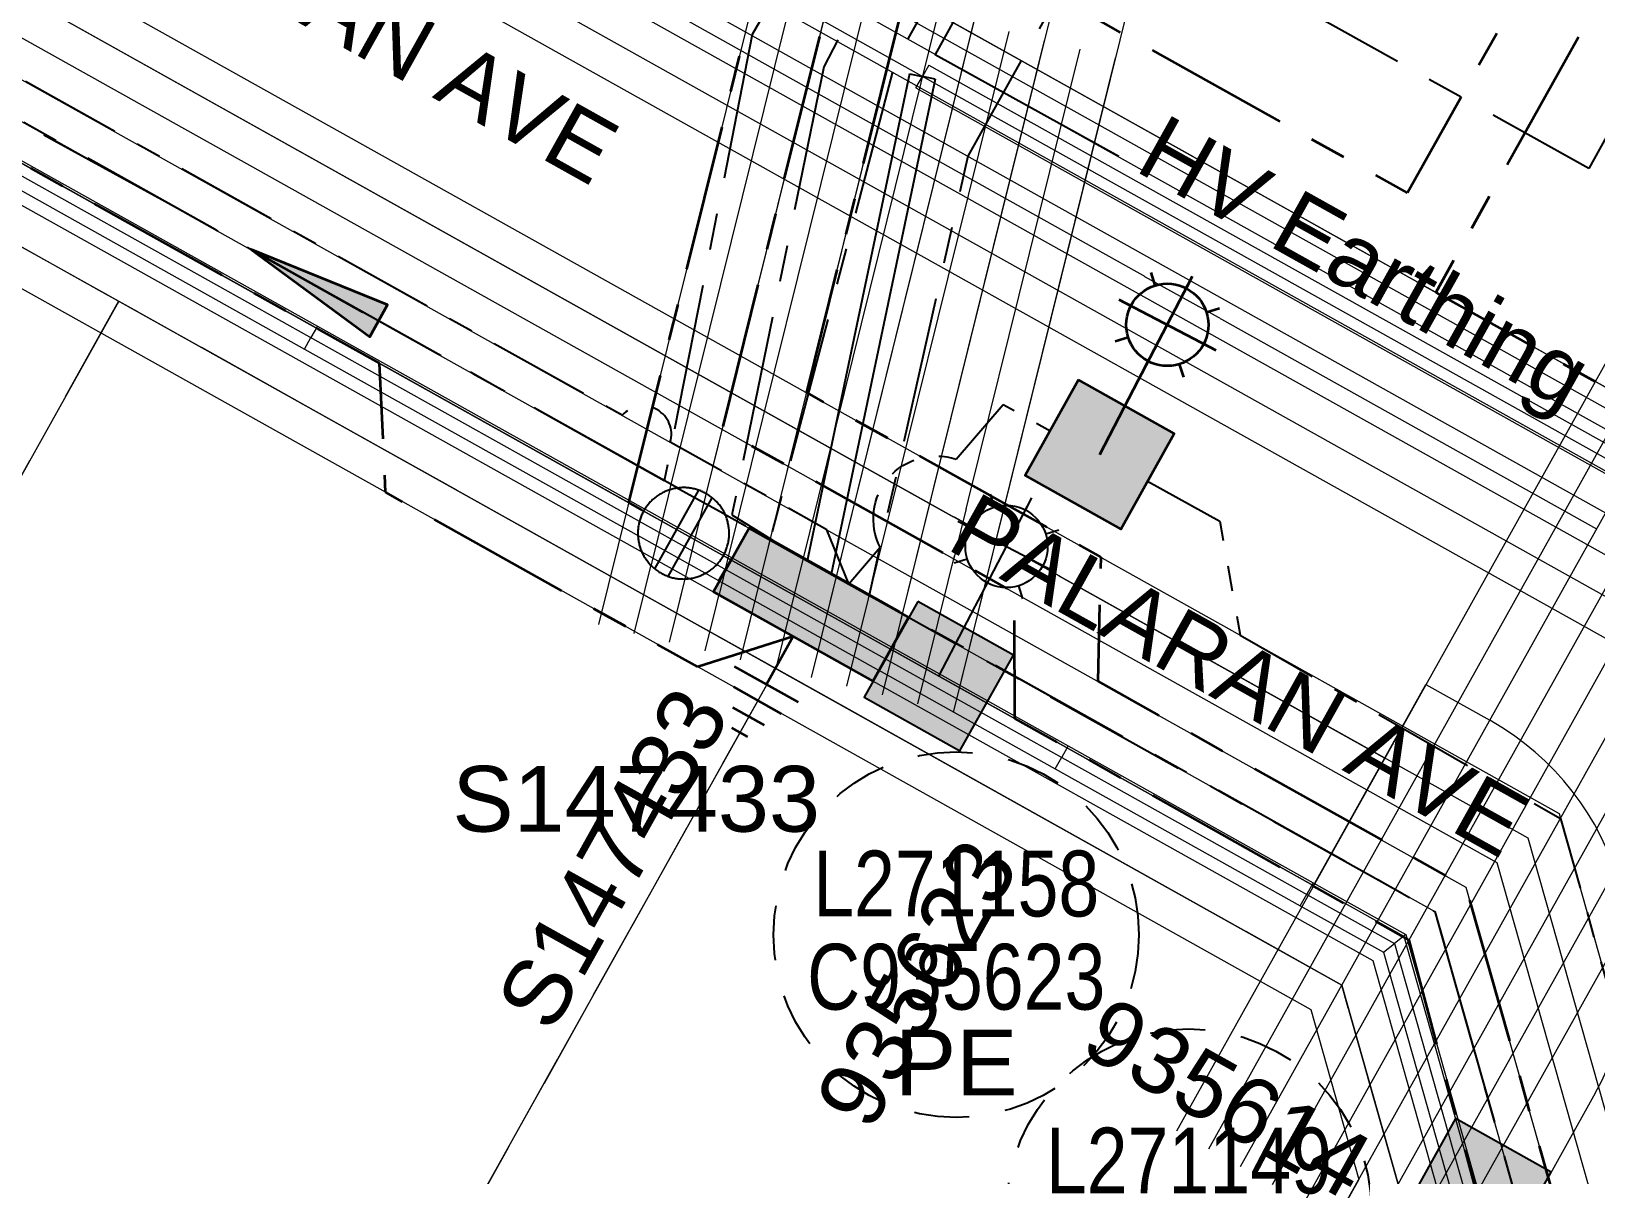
# Model space of a CAD drawing. Header units: metres. Extents: x 0 to 311631, y 0 to 6270612.
# Drawn here: x 311220.81 to 311263.64, y 6270212.5 to 6270243.78 of the extents above; entities that cross this region are included whole.
import ezdxf
from ezdxf.enums import TextEntityAlignment as Align

# ---------------------------------------------------------------- set-up
doc = ezdxf.new("R2010")
doc.units = ezdxf.units.M
doc.linetypes.add('Cable Exist UG', pattern=[7, 4, -1, 1, -1])
doc.linetypes.add('Dash', pattern=[5, 3, -2])
doc.layers.get('0').update_dxf_attribs({"color": 6})
for name, color, linetype, lineweight in [('_User Miscellaneous1', 30, 'Continuous', 13), ('_User_HV_Exist', 1, 'Continuous', 35), ('_User_LV_Exist', 5, 'Continuous', 35), ('_User_SL_Exist', 4, 'Continuous', 35), ('Cadastre Developer_SP_EXT', 98, 'Continuous', 15), ('Cadastre Developer_SP_NEW', 92, 'Continuous', 15), ('Mains_HV_EXT', 13, 'Continuous', 25)]:
    doc.layers.add(name, color=color, linetype=linetype, lineweight=lineweight)
doc.layers.add('_User Miscellaneous10', color=252, linetype='Continuous', lineweight=13, plot=False, transparency=0.75)
doc.layers.add('Cadastre Roads_SP_NEW', color=214, linetype='Continuous', lineweight=15, transparency=0.65)
for name, color, linetype in [('Equip_LV_NEW', 2, 'Continuous'), ('Equip_SP_SL_EXT', 7, 'Continuous'), ('Equip_SP_SL_NEW', 2, 'Continuous'), ('Mains_HV_New_V17', 2, 'Cable x'), ('Notes_SL_MISC', 4, 'Continuous'), ('SupportsUG_SP_LV_EXT', 7, 'Continuous'), ('SupportsUG_SP_LV_NEW', 2, 'Continuous'), ('SupportsUG_SP_LV_SL_NEW', 2, 'Continuous')]:
    doc.layers.add(name, color=color, linetype=linetype)
doc.styles.add('ARIAL', font='arial.ttf', dxfattribs={"height": 2})
doc.styles.add('SL_LABEL', font='arial.ttf', dxfattribs={"height": 2})
doc.styles.get("Standard").update_dxf_attribs({"font": 'arial.ttf'})
doc.linetypes.add('Cable E UG', pattern='A,5,-0.1,["E",Standard,S=1.5,R=0,X=0,Y=-0.75],-1.45', length=6.55)
doc.linetypes.add('Cable x', pattern='A,4.5,-0.01,["X",Standard,S=1.25,R=0,X=0,Y=-0.65],-1.2', length=5.71)

# ---------------------------------------------------------------- blocks, each defined once
blk = doc.blocks.new('*U376')
at = {"style": 'SL_LABEL'}
for tag, height, rotation, flags, p in [('ASSET_NUM', 1, 62.4617, 8, (3.909, 14.802)), ('STREET_CODE', 0.001, 270, 9, (0.001, 0))]:
    blk.add_attdef(tag, text='', height=height, rotation=rotation, dxfattribs=dict(at, flags=flags)).set_placement(p, align=Align.MIDDLE_LEFT)
for tag, height, rotation, flags, p in [('LNUMBER', 1, 62.4617, 8, (5.683, 13.877)), ('LANTNUMBER', 0.2, 270, 9, (-1.4, 2.6)), ('LOUTREACH', 0.2, 270, 9, (-1.4, 2.2)), ('LOUTREACHVOCAB', 0.2, 270, 9, (-1.4, 2)), ('LRATECODE', 0.2, 270, 9, (-1.4, 1.8)), ('LREMOVE', 0.2, 270, 9, (-1.4, 1.6)), ('LREPLACE', 0.2, 270, 9, (-1.4, 1.4)), ('LTYPEVOCAB', 0.2, 270, 9, (-1.4, 1)), ('LTYPE', 0.2, 270, 9, (-1.4, 1.2)), ('LEGEND', 0.2, 270, 9, (-1.4, 0.8)), ('SUBURB', 0.2, 270, 9, (-1.4, 0.6)), ('STREETNAME', 0.2, 270, 9, (-1.4, 0.4)), ('LOCATION', 0.2, 270, 9, (-1.4, 0.2)), ('LNEW', 0.2, 270, 9, (-6.4, 0)), ('LMASTVOCAB', 0.2, 270, 9, (-6.2, 0)), ('LMAST', 0.2, 270, 9, (-6, 0)), ('LLAMPVOCAB', 0.2, 270, 9, (-5.8, 0)), ('LLAMP', 0.2, 270, 9, (-5.6, 0)), ('LEXIST', 0.2, 270, 9, (-5.4, 0)), ('LCHARGE3PERCENT', 0.2, 270, 9, (-5.2, 0)), ('LCHARGE3', 0.2, 270, 9, (-5, 0)), ('LCHARGE2PERCENT', 0.2, 270, 9, (-4.8, 0)), ('LCHARGE2', 0.2, 270, 9, (-4.6, 0)), ('LCHARGE1PERCENT', 0.2, 270, 9, (-4.4, 0)), ('LCHARGE1', 0.2, 270, 9, (-4.2, 0)), ('LCATEGORY', 0.2, 270, 9, (-4, 0)), ('LBRACKETVOCAB', 0.2, 270, 9, (-3.8, 0)), ('LBRACKET', 0.2, 270, 9, (-3.6, 0)), ('LKINGHEIGHT', 0.2, 270, 9, (-3.4, 0)), ('CREPLACE', 0.2, 270, 9, (-3.2, 0)), ('CREMOVE', 0.2, 270, 9, (-3, 0)), ('CNUMBER', 0.2, 270, 9, (-2.8, 0)), ('CNEW', 0.2, 270, 9, (-2.6, 0)), ('CEXIST', 0.2, 270, 9, (-2.4, 0)), ('USAGE', 0.2, 270, 9, (-2.2, 0)), ('STATE', 0.2, 270, 9, (-2, 0)), ('OWNED_BY', 0.2, 270, 9, (-1.8, 0)), ('ORIENTATION', 0.2, 270, 9, (-1.6, 0)), ('OPERATING_VOLTAGE', 0.2, 270, 9, (-1.4, 0)), ('NOTES', 0.2, 270, 9, (-1.4, 0)), ('NO_PHASES', 0.2, 270, 9, (-1.2, 0)), ('LANTERN_TYPE', 0.2, 270, 9, (-1, 0)), ('LANTERN_PURPOSE', 0.2, 270, 9, (-0.8, 0)), ('CONTROL_TYPE', 0.2, 270, 9, (-0.6, 0)), ('CONSTRUCTED_VOLTAGE', 0.2, 270, 9, (-0.4, 0)), ('MAINTAINED_BY', 0.2, 270, 9, (-1.4, -0.663))]:
    blk.add_attdef(tag, text='', height=height, rotation=rotation, dxfattribs=dict(flags=flags)).set_placement(p, align=Align.MIDDLE_LEFT)
for tag, p, height, flags in [('OPERATED_BY', (-1.4, -0.407), 0.2, 9), ('Z', (0, 0), 0.001, 1)]:
    blk.add_attdef(tag, p, '', height=height, rotation=270, dxfattribs=dict(flags=flags))
blk.add_wipeout([(4.189, 13.176), (4.84, 12.13), (4.905, 10.9), (3.859, 10.249), (2.629, 10.183), (1.978, 11.23), (1.913, 12.46), (2.959, 13.111)])
for p, q in [((2.715, 10.35), (4.102, 13.01)), ((2.959, 13.111), (3.071, 12.753)), ((3.929, 12.677), (4.102, 13.01)), ((2.079, 12.373), (2.411, 12.2)), ((2.079, 12.373), (4.739, 10.986)), ((4.84, 12.13), (4.482, 12.017)), ((1.978, 11.23), (2.336, 11.342)), ((4.407, 11.16), (4.739, 10.986)), ((1.56, 8.133), (2.889, 10.682)), ((3.859, 10.249), (3.747, 10.607))]:
    blk.add_line(p, q)
blk.add_circle((3.409, 11.68), 1.125)
blk = doc.blocks.new('*U394')
at = {"layer": 'Equip_SP_SL_EXT'}
h = blk.add_hatch(color=256, dxfattribs=at)
h.dxf.hatch_style = 1
h.paths.add_polyline_path([(0.199, 2.112), (-2.112, 0.199), (-0.199, -2.112), (2.112, -0.199)])
blk.add_lwpolyline([(0.199, 2.112), (-2.112, 0.199), (-0.199, -2.112), (2.112, -0.199)], close=True)
at = {"width": 0.9, "flags": 8}
blk.add_attdef('ASSET_NUM', text='', height=2, dxfattribs=at).set_placement((4, 2), align=Align.MIDDLE_LEFT)
at = {"flags": 1}
blk.add_attdef('Z', (-2.351, -1.813), '', height=0.2, rotation=270, dxfattribs=at)
at = {"flags": 9}
for tag, p in [('NOTES', (-2, -1.813)), ('SUBURB', (-1.8, -1.813)), ('STREETNAME', (-1.6, -1.813)), ('LOCATION', (-1.4, -1.813)), ('LEGEND', (-1.2, -1.813)), ('USAGE', (-1, -1.813)), ('STATE', (-0.8, -1.813)), ('OWNED_BY', (-0.6, -1.813)), ('COLUMN_TYPE', (-0.4, -1.813)), ('STREET_CODE', (-0.2, -1.813)), ('STRUCTURE_PLANT_NUMBER', (0.031, -1.813))]:
    blk.add_attdef(tag, text='', height=0.2, rotation=270, dxfattribs=at).set_placement(p, align=Align.MIDDLE_LEFT)
blk = doc.blocks.new('*U393')
at = {"layer": 'Equip_SP_SL_EXT'}
h = blk.add_hatch(color=256, dxfattribs=at)
h.dxf.hatch_style = 1
h.paths.add_polyline_path([(2.112, -0.199), (0.199, 2.112), (-2.112, 0.199), (-0.199, -2.112)])
blk.add_lwpolyline([(2.112, -0.199), (0.199, 2.112), (-2.112, 0.199), (-0.199, -2.112)], close=True)
at = {"width": 0.9, "flags": 8}
blk.add_attdef('ASSET_NUM', text='', height=2, dxfattribs=at).set_placement((4, 2), align=Align.MIDDLE_LEFT)
at = {"flags": 1}
blk.add_attdef('Z', (-2.351, -1.813), '', height=0.2, rotation=270, dxfattribs=at)
at = {"flags": 9}
for tag, p in [('NOTES', (-2, -1.813)), ('SUBURB', (-1.8, -1.813)), ('STREETNAME', (-1.6, -1.813)), ('LOCATION', (-1.4, -1.813)), ('LEGEND', (-1.2, -1.813)), ('USAGE', (-1, -1.813)), ('STATE', (-0.8, -1.813)), ('OWNED_BY', (-0.6, -1.813)), ('COLUMN_TYPE', (-0.4, -1.813)), ('STREET_CODE', (-0.2, -1.813)), ('STRUCTURE_PLANT_NUMBER', (0.031, -1.813))]:
    blk.add_attdef(tag, text='', height=0.2, rotation=270, dxfattribs=at).set_placement(p, align=Align.MIDDLE_LEFT)
blk = doc.blocks.new('*U389')
at = {"width": 0.9}
blk.add_attdef('ASSET_NUM', text='', height=2, dxfattribs=at).set_placement((4, 2), align=Align.MIDDLE_LEFT)
for tag, p, flags in [('SUBURB', (-2, 0), 1), ('STREETNAME', (-1.8, 0), 9), ('PARENT', (-1.6, 0), 9), ('NOTES', (-1.4, 0), 9), ('LOCATION', (-1.2, 0), 9), ('LEGEND', (-1, 0), 9), ('USAGE', (-0.8, 0), 9), ('SUPPORT_TYPE', (-0.6, 0), 9), ('STATE', (-0.4, 0), 9), ('OWNED_BY', (-0.2, 0), 9)]:
    blk.add_attdef(tag, p, '', height=0.2, rotation=270, dxfattribs=dict(flags=flags))
blk.add_wipeout([(1, 2.5), (1, -2.5), (-1, -2.5), (-1, 2.5)])
at = {"layer": 'SupportsUG_SP_LV_EXT'}
h = blk.add_hatch(color=256, dxfattribs=at)
h.dxf.hatch_style = 1
h.paths.add_polyline_path([(-1, 2.5), (-1, -1.25), (-1, 1.25), (-1, -2.5), (1, -2.5), (1, 2.5)])
blk.add_lwpolyline([(-1, 2.5), (-1, -1.25), (-1, 1.25), (-1, -2.5), (1, -2.5), (1, 2.5)], close=True)
blk = doc.blocks.new('*U383')
at = {"style": 'SL_LABEL'}
for tag, height, rotation, flags, p in [('ASSET_NUM', 1, 62.4617, 8, (1.884, 18.056)), ('STREET_CODE', 0.001, 270, 9, (0.001, 0))]:
    blk.add_attdef(tag, text='', height=height, rotation=rotation, dxfattribs=dict(at, flags=flags)).set_placement(p, align=Align.MIDDLE_LEFT)
for tag, height, rotation, flags, p in [('LNUMBER', 1, 62.4617, 8, (3.657, 17.131)), ('LANTNUMBER', 0.2, 270, 9, (-1.4, 2.6)), ('LOUTREACH', 0.2, 270, 9, (-1.4, 2.2)), ('LOUTREACHVOCAB', 0.2, 270, 9, (-1.4, 2)), ('LRATECODE', 0.2, 270, 9, (-1.4, 1.8)), ('LREMOVE', 0.2, 270, 9, (-1.4, 1.6)), ('LREPLACE', 0.2, 270, 9, (-1.4, 1.4)), ('LTYPEVOCAB', 0.2, 270, 9, (-1.4, 1)), ('LTYPE', 0.2, 270, 9, (-1.4, 1.2)), ('LEGEND', 0.2, 270, 9, (-1.4, 0.8)), ('SUBURB', 0.2, 270, 9, (-1.4, 0.6)), ('STREETNAME', 0.2, 270, 9, (-1.4, 0.4)), ('LOCATION', 0.2, 270, 9, (-1.4, 0.2)), ('LNEW', 0.2, 270, 9, (-6.4, 0)), ('LMASTVOCAB', 0.2, 270, 9, (-6.2, 0)), ('LMAST', 0.2, 270, 9, (-6, 0)), ('LLAMPVOCAB', 0.2, 270, 9, (-5.8, 0)), ('LLAMP', 0.2, 270, 9, (-5.6, 0)), ('LEXIST', 0.2, 270, 9, (-5.4, 0)), ('LCHARGE3PERCENT', 0.2, 270, 9, (-5.2, 0)), ('LCHARGE3', 0.2, 270, 9, (-5, 0)), ('LCHARGE2PERCENT', 0.2, 270, 9, (-4.8, 0)), ('LCHARGE2', 0.2, 270, 9, (-4.6, 0)), ('LCHARGE1PERCENT', 0.2, 270, 9, (-4.4, 0)), ('LCHARGE1', 0.2, 270, 9, (-4.2, 0)), ('LCATEGORY', 0.2, 270, 9, (-4, 0)), ('LBRACKETVOCAB', 0.2, 270, 9, (-3.8, 0)), ('LBRACKET', 0.2, 270, 9, (-3.6, 0)), ('LKINGHEIGHT', 0.2, 270, 9, (-3.4, 0)), ('CREPLACE', 0.2, 270, 9, (-3.2, 0)), ('CREMOVE', 0.2, 270, 9, (-3, 0)), ('CNUMBER', 0.2, 270, 9, (-2.8, 0)), ('CNEW', 0.2, 270, 9, (-2.6, 0)), ('CEXIST', 0.2, 270, 9, (-2.4, 0)), ('USAGE', 0.2, 270, 9, (-2.2, 0)), ('STATE', 0.2, 270, 9, (-2, 0)), ('OWNED_BY', 0.2, 270, 9, (-1.8, 0)), ('ORIENTATION', 0.2, 270, 9, (-1.6, 0)), ('OPERATING_VOLTAGE', 0.2, 270, 9, (-1.4, 0)), ('NOTES', 0.2, 270, 9, (-1.4, 0)), ('NO_PHASES', 0.2, 270, 9, (-1.2, 0)), ('LANTERN_TYPE', 0.2, 270, 9, (-1, 0)), ('LANTERN_PURPOSE', 0.2, 270, 9, (-0.8, 0)), ('CONTROL_TYPE', 0.2, 270, 9, (-0.6, 0)), ('CONSTRUCTED_VOLTAGE', 0.2, 270, 9, (-0.4, 0)), ('MAINTAINED_BY', 0.2, 270, 9, (-1.4, -0.663))]:
    blk.add_attdef(tag, text='', height=height, rotation=rotation, dxfattribs=dict(flags=flags)).set_placement(p, align=Align.MIDDLE_LEFT)
for tag, p, height, flags in [('OPERATED_BY', (-1.4, -0.407), 0.2, 9), ('Z', (0, 0), 0.001, 1)]:
    blk.add_attdef(tag, p, '', height=height, rotation=270, dxfattribs=dict(flags=flags))
blk.add_wipeout([(2.164, 16.43), (2.815, 15.384), (2.88, 14.153), (1.834, 13.503), (0.604, 13.437), (-0.047, 14.483), (-0.113, 15.714), (0.934, 16.364)])
for p, q in [((0.934, 16.364), (1.046, 16.007)), ((0.69, 13.603), (2.077, 16.264)), ((1.904, 15.931), (2.077, 16.264)), ((0.054, 15.627), (0.386, 15.454)), ((0.054, 15.627), (2.714, 14.24)), ((2.815, 15.384), (2.457, 15.271)), ((-0.047, 14.483), (0.31, 14.596)), ((2.381, 14.413), (2.714, 14.24)), ((-0.466, 11.387), (0.864, 13.936)), ((1.834, 13.503), (1.721, 13.86))]:
    blk.add_line(p, q)
blk.add_circle((1.384, 14.934), 1.125)
blk = doc.blocks.new('LV_UG_LINKS_CLOSED_NEW')
at = {"layer": 'Equip_LV_NEW'}
for tag, flags, p in [('ACTUAL_STATUS', 9, (3.167, -1.667)), ('CONSTRUCTED_VOLTAGE', 9, (3.167, -1.833)), ('OPERATING_VOLTAGE', 9, (3.167, -2.167)), ('NO_PHASES', 9, (3.167, -2)), ('STATE', 9, (3.167, -2.5)), ('ORIENTATION', 9, (3.167, -2.333)), ('SWITCH_TYPE', 9, (3.167, -2.667)), ('USAGE', 9, (3.167, -2.833)), ('NOTES', 9, (3.167, -3)), ('OWNED_BY', 9, (3.167, -3.167)), ('OPERATED_BY', 9, (3.167, -3.333)), ('MAINTAINED_BY', 9, (3.167, -3.5)), ('TYPE', 9, (3.167, -3.833)), ('NUMBER_OF_PHASES', 9, (3.167, -3.667)), ('Z', 1, (3.167, -4))]:
    blk.add_attdef(tag, text='', height=0.167, dxfattribs=dict(at, flags=flags)).set_placement(p, align=Align.MIDDLE_LEFT)
blk.add_wipeout([(4, 1.25), (3.969, 1.25), (3.939, 1.248), (3.908, 1.247), (3.877, 1.244), (3.847, 1.241), (3.817, 1.236), (3.786, 1.232), (3.756, 1.226), (3.726, 1.22), (3.696, 1.213), (3.667, 1.205), (3.637, 1.196), (3.608, 1.187), (3.579, 1.177), (3.55, 1.166), (3.522, 1.155), (3.493, 1.143), (3.466, 1.13), (3.438, 1.117), (3.411, 1.102), (3.384, 1.088), (3.357, 1.072), (3.331, 1.056), (3.306, 1.039), (3.28, 1.022), (3.255, 1.004), (3.231, 0.985), (3.207, 0.966), (3.184, 0.947), (3.161, 0.926), (3.138, 0.905), (3.116, 0.884), (3.095, 0.862), (3.074, 0.839), (3.053, 0.816), (3.034, 0.793), (3.015, 0.769), (2.996, 0.745), (2.978, 0.72), (2.961, 0.694), (2.944, 0.669), (2.928, 0.643), (2.912, 0.616), (2.898, 0.589), (2.883, 0.562), (2.87, 0.534), (2.857, 0.507), (2.845, 0.478), (2.834, 0.45), (2.823, 0.421), (2.813, 0.392), (2.804, 0.363), (2.795, 0.333), (2.787, 0.304), (2.78, 0.274), (2.774, 0.244), (2.768, 0.214), (2.764, 0.183), (2.759, 0.153), (2.756, 0.123), (2.753, 0.092), (2.752, 0.061), (2.75, 0.031), (2.75, 0), (2.75, -0.031), (2.752, -0.061), (2.753, -0.092), (2.756, -0.123), (2.759, -0.153), (2.764, -0.183), (2.768, -0.214), (2.774, -0.244), (2.78, -0.274), (2.787, -0.304), (2.795, -0.333), (2.804, -0.363), (2.813, -0.392), (2.823, -0.421), (2.834, -0.45), (2.845, -0.478), (2.857, -0.507), (2.87, -0.534), (2.883, -0.562), (2.898, -0.589), (2.912, -0.616), (2.928, -0.643), (2.944, -0.669), (2.961, -0.694), (2.978, -0.72), (2.996, -0.745), (3.015, -0.769), (3.034, -0.793), (3.053, -0.816), (3.074, -0.839), (3.095, -0.862), (3.116, -0.884), (3.138, -0.905), (3.161, -0.926), (3.184, -0.947), (3.207, -0.966), (3.231, -0.985), (3.255, -1.004), (3.28, -1.022), (3.306, -1.039), (3.331, -1.056), (3.357, -1.072), (3.384, -1.088), (3.411, -1.102), (3.438, -1.117), (3.466, -1.13), (3.493, -1.143), (3.522, -1.155), (3.55, -1.166), (3.579, -1.177), (3.608, -1.187), (3.637, -1.196), (3.667, -1.205), (3.696, -1.213), (3.726, -1.22), (3.756, -1.226), (3.786, -1.232), (3.817, -1.236), (3.847, -1.241), (3.877, -1.244), (3.908, -1.247), (3.939, -1.248), (3.969, -1.25), (4, -1.25), (4.031, -1.25), (4.061, -1.248), (4.092, -1.247), (4.123, -1.244), (4.153, -1.241), (4.183, -1.236), (4.214, -1.232), (4.244, -1.226), (4.274, -1.22), (4.304, -1.213), (4.333, -1.205), (4.363, -1.196), (4.392, -1.187), (4.421, -1.177), (4.45, -1.166), (4.478, -1.155), (4.507, -1.143), (4.534, -1.13), (4.562, -1.117), (4.589, -1.102), (4.616, -1.088), (4.643, -1.072), (4.669, -1.056), (4.694, -1.039), (4.72, -1.022), (4.745, -1.004), (4.769, -0.985), (4.793, -0.966), (4.816, -0.947), (4.839, -0.926), (4.862, -0.905), (4.884, -0.884), (4.905, -0.862), (4.926, -0.839), (4.947, -0.816), (4.966, -0.793), (4.985, -0.769), (5.004, -0.745), (5.022, -0.72), (5.039, -0.694), (5.056, -0.669), (5.072, -0.643), (5.088, -0.616), (5.102, -0.589), (5.117, -0.562), (5.13, -0.534), (5.143, -0.507), (5.155, -0.478), (5.166, -0.45), (5.177, -0.421), (5.187, -0.392), (5.196, -0.363), (5.205, -0.333), (5.213, -0.304), (5.22, -0.274), (5.226, -0.244), (5.232, -0.214), (5.236, -0.183), (5.241, -0.153), (5.244, -0.123), (5.247, -0.092), (5.248, -0.061), (5.25, -0.031), (5.25, 0), (5.25, 0.031), (5.248, 0.061), (5.247, 0.092), (5.244, 0.123), (5.241, 0.153), (5.236, 0.183), (5.232, 0.214), (5.226, 0.244), (5.22, 0.274), (5.213, 0.304), (5.205, 0.333), (5.196, 0.363), (5.187, 0.392), (5.177, 0.421), (5.166, 0.45), (5.155, 0.478), (5.143, 0.507), (5.13, 0.534), (5.117, 0.562), (5.102, 0.589), (5.088, 0.616), (5.072, 0.643), (5.056, 0.669), (5.039, 0.694), (5.022, 0.72), (5.004, 0.745), (4.985, 0.769), (4.966, 0.793), (4.947, 0.816), (4.926, 0.839), (4.905, 0.862), (4.884, 0.884), (4.862, 0.905), (4.839, 0.926), (4.816, 0.947), (4.793, 0.966), (4.769, 0.985), (4.745, 1.004), (4.72, 1.022), (4.694, 1.039), (4.669, 1.056), (4.643, 1.072), (4.616, 1.088), (4.589, 1.102), (4.562, 1.117), (4.534, 1.13), (4.507, 1.143), (4.478, 1.155), (4.45, 1.166), (4.421, 1.177), (4.392, 1.187), (4.363, 1.196), (4.333, 1.205), (4.304, 1.213), (4.274, 1.22), (4.244, 1.226), (4.214, 1.232), (4.183, 1.236), (4.153, 1.241), (4.123, 1.244), (4.092, 1.247), (4.061, 1.248), (4.031, 1.25)]).dxf.layer = 'Equip_LV_NEW'
for p, q in [((3.792, 1.232), (3.792, -1.232)), ((4.208, 1.232), (4.208, -1.232))]:
    blk.add_line(p, q, dxfattribs=at)
at = {"layer": 'Equip_LV_NEW', "flags": 128}
blk.add_lwpolyline([(4, 1.25), (3.969, 1.25), (3.939, 1.248), (3.908, 1.247), (3.877, 1.244), (3.847, 1.241), (3.817, 1.236), (3.786, 1.232), (3.756, 1.226), (3.726, 1.22), (3.696, 1.213), (3.667, 1.205), (3.637, 1.196), (3.608, 1.187), (3.579, 1.177), (3.55, 1.166), (3.522, 1.155), (3.493, 1.143), (3.466, 1.13), (3.438, 1.117), (3.411, 1.102), (3.384, 1.088), (3.357, 1.072), (3.331, 1.056), (3.306, 1.039), (3.28, 1.022), (3.255, 1.004), (3.231, 0.985), (3.207, 0.966), (3.184, 0.947), (3.161, 0.926), (3.138, 0.905), (3.116, 0.884), (3.095, 0.862), (3.074, 0.839), (3.053, 0.816), (3.034, 0.793), (3.015, 0.769), (2.996, 0.745), (2.978, 0.72), (2.961, 0.694), (2.944, 0.669), (2.928, 0.643), (2.912, 0.616), (2.898, 0.589), (2.883, 0.562), (2.87, 0.534), (2.857, 0.507), (2.845, 0.478), (2.834, 0.45), (2.823, 0.421), (2.813, 0.392), (2.804, 0.363), (2.795, 0.333), (2.787, 0.304), (2.78, 0.274), (2.774, 0.244), (2.768, 0.214), (2.764, 0.183), (2.759, 0.153), (2.756, 0.123), (2.753, 0.092), (2.752, 0.061), (2.75, 0.031), (2.75, 0), (2.75, -0.031), (2.752, -0.061), (2.753, -0.092), (2.756, -0.123), (2.759, -0.153), (2.764, -0.183), (2.768, -0.214), (2.774, -0.244), (2.78, -0.274), (2.787, -0.304), (2.795, -0.333), (2.804, -0.363), (2.813, -0.392), (2.823, -0.421), (2.834, -0.45), (2.845, -0.478), (2.857, -0.507), (2.87, -0.534), (2.883, -0.562), (2.898, -0.589), (2.912, -0.616), (2.928, -0.643), (2.944, -0.669), (2.961, -0.694), (2.978, -0.72), (2.996, -0.745), (3.015, -0.769), (3.034, -0.793), (3.053, -0.816), (3.074, -0.839), (3.095, -0.862), (3.116, -0.884), (3.138, -0.905), (3.161, -0.926), (3.184, -0.947), (3.207, -0.966), (3.231, -0.985), (3.255, -1.004), (3.28, -1.022), (3.306, -1.039), (3.331, -1.056), (3.357, -1.072), (3.384, -1.088), (3.411, -1.102), (3.438, -1.117), (3.466, -1.13), (3.493, -1.143), (3.522, -1.155), (3.55, -1.166), (3.579, -1.177), (3.608, -1.187), (3.637, -1.196), (3.667, -1.205), (3.696, -1.213), (3.726, -1.22), (3.756, -1.226), (3.786, -1.232), (3.817, -1.236), (3.847, -1.241), (3.877, -1.244), (3.908, -1.247), (3.939, -1.248), (3.969, -1.25), (4, -1.25), (4.031, -1.25), (4.061, -1.248), (4.092, -1.247), (4.123, -1.244), (4.153, -1.241), (4.183, -1.236), (4.214, -1.232), (4.244, -1.226), (4.274, -1.22), (4.304, -1.213), (4.333, -1.205), (4.363, -1.196), (4.392, -1.187), (4.421, -1.177), (4.45, -1.166), (4.478, -1.155), (4.507, -1.143), (4.534, -1.13), (4.562, -1.117), (4.589, -1.102), (4.616, -1.088), (4.643, -1.072), (4.669, -1.056), (4.694, -1.039), (4.72, -1.022), (4.745, -1.004), (4.769, -0.985), (4.793, -0.966), (4.816, -0.947), (4.839, -0.926), (4.862, -0.905), (4.884, -0.884), (4.905, -0.862), (4.926, -0.839), (4.947, -0.816), (4.966, -0.793), (4.985, -0.769), (5.004, -0.745), (5.022, -0.72), (5.039, -0.694), (5.056, -0.669), (5.072, -0.643), (5.088, -0.616), (5.102, -0.589), (5.117, -0.562), (5.13, -0.534), (5.143, -0.507), (5.155, -0.478), (5.166, -0.45), (5.177, -0.421), (5.187, -0.392), (5.196, -0.363), (5.205, -0.333), (5.213, -0.304), (5.22, -0.274), (5.226, -0.244), (5.232, -0.214), (5.236, -0.183), (5.241, -0.153), (5.244, -0.123), (5.247, -0.092), (5.248, -0.061), (5.25, -0.031), (5.25, 0), (5.25, 0.031), (5.248, 0.061), (5.247, 0.092), (5.244, 0.123), (5.241, 0.153), (5.236, 0.183), (5.232, 0.214), (5.226, 0.244), (5.22, 0.274), (5.213, 0.304), (5.205, 0.333), (5.196, 0.363), (5.187, 0.392), (5.177, 0.421), (5.166, 0.45), (5.155, 0.478), (5.143, 0.507), (5.13, 0.534), (5.117, 0.562), (5.102, 0.589), (5.088, 0.616), (5.072, 0.643), (5.056, 0.669), (5.039, 0.694), (5.022, 0.72), (5.004, 0.745), (4.985, 0.769), (4.966, 0.793), (4.947, 0.816), (4.926, 0.839), (4.905, 0.862), (4.884, 0.884), (4.862, 0.905), (4.839, 0.926), (4.816, 0.947), (4.793, 0.966), (4.769, 0.985), (4.745, 1.004), (4.72, 1.022), (4.694, 1.039), (4.669, 1.056), (4.643, 1.072), (4.616, 1.088), (4.589, 1.102), (4.562, 1.117), (4.534, 1.13), (4.507, 1.143), (4.478, 1.155), (4.45, 1.166), (4.421, 1.177), (4.392, 1.187), (4.363, 1.196), (4.333, 1.205), (4.304, 1.213), (4.274, 1.22), (4.244, 1.226), (4.214, 1.232), (4.183, 1.236), (4.153, 1.241), (4.123, 1.244), (4.092, 1.247), (4.061, 1.248), (4.031, 1.25)], close=True, dxfattribs=at)
blk = doc.blocks.new('*U397')
at = {"layer": '_User_LV_Exist'}
for p, q in [((2.5, 1), (2.5, -1)), ((3, 0.75), (3, -0.75)), ((3.5, 0.5), (3.5, -0.5)), ((4, 0.25), (4, -0.25))]:
    blk.add_line(p, q, dxfattribs=at)
at = {"layer": 'Equip_LV_NEW', "ltscale": 10, "rotation": 270}
blk.add_blockref('LV_UG_LINKS_CLOSED_NEW', (0, 0), dxfattribs=at)
at = {"width": 0.9}
blk.add_attdef('ASSET_NUM', text='', height=2, dxfattribs=at).set_placement((4, 2), align=Align.MIDDLE_LEFT)
for tag, p, flags in [('SUBURB', (-2, 0), 1), ('STREETNAME', (-1.8, 0), 9), ('PARENT', (-1.6, 0), 9), ('NOTES', (-1.4, 0), 9), ('LOCATION', (-1.2, 0), 9), ('LEGEND', (-1, 0), 9), ('USAGE', (-0.8, 0), 9), ('SUPPORT_TYPE', (-0.6, 0), 9), ('STATE', (-0.4, 0), 9), ('OWNED_BY', (-0.2, 0), 9)]:
    blk.add_attdef(tag, p, '', height=0.2, rotation=270, dxfattribs=dict(flags=flags))
blk.add_wipeout([(1, 2.5), (1, -2.5), (-1, -2.5), (-1, 2.5)])
at = {"layer": 'SupportsUG_SP_LV_EXT'}
h = blk.add_hatch(color=256, dxfattribs=at)
h.dxf.hatch_style = 1
h.paths.add_polyline_path([(-1, 2.5), (-1, -1.25), (-1, 1.25), (-1, -2.5), (1, -2.5), (1, 2.5)])
blk.add_lwpolyline([(-1, 2.5), (-1, -1.25), (-1, 1.25), (-1, -2.5), (1, -2.5), (1, 2.5)], close=True)
at = {"layer": '_User_LV_Exist'}
blk.add_line((1, 0), (2.5, 0), dxfattribs=at)
blk = doc.blocks.new('*U285')
at = {"linetype": 'Dash', "ltscale": 0.5}
blk.add_circle((0, 0), 5, dxfattribs=at)
at = {"insert": (0, -2.6), "char_height": 1.8, "attachment_point": 2}
blk.add_mtext('PE', dxfattribs=at)
at = {"width": 0.8}
blk.add_attdef('SNUMBER', text='', height=1.8, dxfattribs=at).set_placement((0, 0.5), align=Align.CENTER)
at = {"flags": 1}
blk.add_attdef('Z', (0, 0), '', height=0.2, dxfattribs=at)
at = {"width": 0.8}
blk.add_attdef('CNUMBER', text='', height=1.8, dxfattribs=at).set_placement((0, -0.25), align=Align.TOP_CENTER)
blk = doc.blocks.new('*U425')
h = blk.add_hatch(color=256)
h.dxf.hatch_style = 1
h.paths.add_polyline_path([(-3.079, -2.554), (0.319, -0.385), (-0.319, 0.385)])
blk.add_line((-0.385, -0.319), (-3.079, -2.554))
at = {"flags": 128}
blk.add_lwpolyline([(-3.079, -2.554), (0.319, -0.385), (-0.319, 0.385)], close=True, dxfattribs=at)
blk.add_circle((0, 0), 0.0001)

msp = doc.modelspace()

# ---------------------------------------------------------------- linework, layer by layer
at = {"layer": '_User Miscellaneous1'}
for p, q in [((311211.582, 6270245.252), (311228.646, 6270235.716)), ((311211.233, 6270244.622), (311228.294, 6270235.087)), ((311245.383, 6270242.858), (311245.207, 6270242.544)), ((311245.031, 6270242.23), (311245.207, 6270242.544)), ((311228.294, 6270235.087), (311228.47, 6270235.402)), ((311228.646, 6270235.716), (311228.47, 6270235.402)), ((311249.195, 6270224.231), (311249.019, 6270223.917)), ((311249.195, 6270224.231), (311255.9, 6270220.484)), ((311248.844, 6270223.603), (311249.019, 6270223.917)), ((311248.844, 6270223.603), (311255.549, 6270219.855)), ((311255.9, 6270220.484), (311255.725, 6270220.169)), ((311255.9, 6270220.484), (311258.436, 6270219.067)), ((311255.549, 6270219.855), (311255.725, 6270220.169)), ((311255.549, 6270219.855), (311257.824, 6270218.584)), ((311257.824, 6270218.584), (311258.13, 6270218.825)), ((311258.436, 6270219.067), (311258.13, 6270218.825)), ((311258.436, 6270219.067), (311260.441, 6270211.982)), ((311257.824, 6270218.584), (311259.667, 6270212.072))]:
    msp.add_line(p, q, dxfattribs=at)
at = {"layer": '_User Miscellaneous1', "lineweight": -3, "ltscale": 0.7}
for p, q in [((311244.855, 6270242.618), (311241.814, 6270228.165)), ((311245.559, 6270242.47), (311242.519, 6270228.016)), ((311244.855, 6270242.618), (311245.207, 6270242.544)), ((311245.559, 6270242.47), (311245.207, 6270242.544)), ((311241.814, 6270228.165), (311242.166, 6270228.091)), ((311242.519, 6270228.016), (311242.166, 6270228.091))]:
    msp.add_line(p, q, dxfattribs=at)
at = {"layer": '_User Miscellaneous10', "flags": 128}
for points in [[(311267.363, 6270236.789), (311253.907, 6270212.712)], [(311268.236, 6270236.301), (311254.78, 6270212.224)], [(311269.109, 6270235.814), (311255.652, 6270211.736)], [(311269.982, 6270235.326), (311256.525, 6270211.249)], [(311270.855, 6270234.838), (311257.398, 6270210.761)], [(311271.728, 6270234.35), (311258.271, 6270210.273)], [(311272.6, 6270233.862), (311259.144, 6270209.785)]]:
    msp.add_lwpolyline(points, dxfattribs=at)
at = {"layer": '_User_LV_Exist', "linetype": 'Cable Exist UG', "flags": 128}
msp.add_lwpolyline([(311259.311, 6270257.229), (311261.263, 6270260.721), (311269.992, 6270255.842), (311259.259, 6270236.638), (311267.798, 6270231.866), (311272.215, 6270233.173), (311283.763, 6270254.45)], dxfattribs=at)
at = {"layer": '_User_SL_Exist', "color": 4, "linetype": 'Cable Exist UG', "lineweight": -3, "ltscale": 0.7, "flags": 128}
msp.add_lwpolyline([(311251.369, 6270231.472), (311253.346, 6270230.378), (311253.908, 6270227.256), (311262.671, 6270222.244), (311265.751, 6270211.358), (311265.472, 6270210.859)], dxfattribs=at)
at = {"layer": 'Cadastre Developer_SP_EXT', "linetype": 'Dash'}
for points in [[(311276.34, 6270244.654), (311253.11, 6270257.637), (311245.632, 6270244.254), (311265.369, 6270233.223), (311270.812, 6270234.764), (311276.34, 6270244.654)], [(311241.191, 6270226.344), (311223.205, 6270236.396), (311210.892, 6270214.363), (311228.878, 6270204.312), (311241.191, 6270226.344)], [(311258.226, 6270212.242), (311256.685, 6270217.685), (311241.191, 6270226.344), (311228.878, 6270204.312), (311247.863, 6270193.701), (311258.226, 6270212.242)]]:
    msp.add_lwpolyline(points, close=True, dxfattribs=at)
msp.add_lwpolyline([(311223.205, 6270236.396), (311209.293, 6270211.501), (311203.755, 6270209.362), (311190.147, 6270244.589), (311194.455, 6270246.252), (311194.455, 6270246.252, -0.22316), (311207.178, 6270245.354)], format="xyb", close=True, dxfattribs=at)
at = {"layer": 'Cadastre Developer_SP_NEW'}
for p, q in [((311207.178, 6270245.354), (311223.206, 6270236.396)), ((311207.178, 6270245.354), (311223.206, 6270236.396)), ((311265.37, 6270233.223), (311245.631, 6270244.254)), ((311265.37, 6270233.223), (311245.631, 6270244.254)), ((311223.206, 6270236.396), (311209.292, 6270211.501)), ((311223.206, 6270236.396), (311209.292, 6270211.501)), ((311223.206, 6270236.396), (311241.191, 6270226.345)), ((311223.206, 6270236.396), (311241.191, 6270226.345)), ((311241.191, 6270226.345), (311228.877, 6270204.312)), ((311241.191, 6270226.345), (311228.877, 6270204.312)), ((311256.686, 6270217.685), (311258.226, 6270212.242)), ((311256.686, 6270217.685), (311258.226, 6270212.242))]:
    msp.add_line(p, q, dxfattribs=at)
at = {"layer": 'Cadastre Roads_SP_NEW'}
for p, q in [((311255.916, 6270220.406), (311258.989, 6270225.906)), ((311258.989, 6270225.906), (311260.735, 6270224.93)), ((311263.623, 6270214.724), (311248.012, 6270186.792))]:
    msp.add_line(p, q, dxfattribs=at)
msp.add_arc((311257.076, 6270218.383), 7.5, 330.8, 60.8, dxfattribs=at)
at = {"layer": 'Mains_HV_EXT', "linetype": 'Cable Exist UG'}
for points in [[(311246.037, 6270249.387), (311244.344, 6270250.425), (311240.55, 6270243.69), (311238.142, 6270231.485), (311238.142, 6270231.485), (311224.67, 6270239.015), (311209.383, 6270247.388), (311208.641, 6270247.973), (311208.641, 6270247.973, 0.223162), (311193.374, 6270249.051), (311193.374, 6270249.051), (311189.066, 6270247.387), (311078.412, 6270204.526), (311078.412, 6270204.526), (311053.772, 6270195.014), (311049.907, 6270186.255), (311040.652, 6270210.351), (311040.652, 6270210.351), (311039.649, 6270212.901), (311038.745, 6270212.532)], [(311246.037, 6270249.387), (311245.195, 6270247.982), (311245.195, 6270247.982), (311242.512, 6270242.812), (311239.993, 6270230.55), (311241.097, 6270229.863), (311241.097, 6270229.863), (311259.234, 6270219.697), (311261.451, 6270211.863), (311250.483, 6270192.237), (311249.89, 6270191.178), (311249.89, 6270191.178), (311247.575, 6270187.035), (311247.575, 6270187.035, -0.174884), (311238.349, 6270179.026), (311238.349, 6270179.026), (311223.981, 6270173.476), (311093.828, 6270123.2), (311093.828, 6270123.2), (311082.255, 6270118.729), (311074.691, 6270122.141), (311083.586, 6270098.998)]]:
    msp.add_lwpolyline(points, format="xyb", dxfattribs=at)
at = {"layer": 'Mains_HV_EXT', "linetype": 'Cable E UG'}
msp.add_lwpolyline([(311246.037, 6270249.387), (311248.294, 6270248.097), (311245.559, 6270243.149), (311245.559, 6270243.149), (311250.587, 6270240.36)], dxfattribs=at)

# ---------------------------------------------------------------- block references
at = {"layer": '_User_HV_Exist', "linetype": 'Continuous', "transparency": 33554687, "rotation": 291.1237861404398}
msp.add_blockref('*U425', (311230.322, 6270235.856), dxfattribs=at)
at = {"layer": 'Notes_SL_MISC', "linetype": 'ByBlock', "lineweight": -2}
ref = msp.add_blockref('*U285', (311252.501, 6270211.484), dxfattribs=at)
ref.add_attrib('SNUMBER', 'L271149', dxfattribs={"layer": '0', "height": 1.8, "width": 0.8}).set_placement((311252.501, 6270211.984), align=Align.CENTER)
ref.add_attrib('CNUMBER', 'C935614', dxfattribs={"height": 1.8, "width": 0.8}).set_placement((311252.501, 6270211.234), align=Align.TOP_CENTER)
at = {"layer": 'SupportsUG_SP_LV_SL_NEW'}
ref = msp.add_blockref('*U393', (311260.376, 6270211.989), dxfattribs=dict(at, rotation=21.1703830387529))
ref.add_attrib('ASSET_NUM', '935614', dxfattribs={"layer": '0', "height": 1.8, "rotation": 330.8001}).set_placement((311249.904, 6270216.648), align=Align.MIDDLE_LEFT)

# ---------------------------------------------------------------- texts
at = {"layer": '_User_LV_Exist', "style": 'ARIAL'}
msp.add_text('PALARAN AVE', height=1.8, rotation=330.8, dxfattribs=at).set_placement((311220.913, 6270248.049))
at = {"layer": 'Mains_HV_EXT'}
msp.add_text('HV Earthing', height=1.8, rotation=330.8, dxfattribs=at).set_placement((311250.974, 6270239.989))

# ---------------------------------------------------------------- next in the draw order: block references
at = {"layer": '_User_LV_Exist', "linetype": 'Cable E UG', "lineweight": -3}
msp.add_blockref('*U383', (311250.526, 6270220.817), dxfattribs=at)
at = {"layer": 'Equip_SP_SL_NEW', "linetype": 'Cable E UG', "lineweight": -3}
msp.add_blockref('*U376', (311244.099, 6270218.006), dxfattribs=at)

# ---------------------------------------------------------------- next in the draw order: linework, layer by layer
at = {"layer": '_User Miscellaneous1'}
msp.add_line((311245.383, 6270242.858), (311265.2, 6270231.782), dxfattribs=at)
at = {"layer": '_User Miscellaneous10', "flags": 128}
for points in [[(311220.232, 6270257.304), (311224.701, 6270258.981), (311227.49, 6270259.768), (311236.231, 6270262.236), (311259.907, 6270271.375), (311301.372, 6270287.392), (311271.484, 6270233.914), (311265.243, 6270232.148)], [(311221.417, 6270257.214), (311224.857, 6270258.505), (311227.625, 6270259.287), (311236.389, 6270261.761), (311260.087, 6270270.908), (311300.259, 6270286.427), (311271.148, 6270234.338), (311265.307, 6270232.685)], [(311222.602, 6270257.125), (311225.013, 6270258.03), (311227.761, 6270258.806), (311236.547, 6270261.286), (311260.267, 6270270.442), (311299.147, 6270285.461), (311270.813, 6270234.763), (311265.37, 6270233.223)]]:
    msp.add_lwpolyline(points, close=True, dxfattribs=at)
for points in [[(311251.684, 6270247.891), (311246.044, 6270225.141)], [(311250.484, 6270243.051), (311246.044, 6270225.141)], [(311265.617, 6270237.765), (311252.161, 6270213.688)], [(311266.49, 6270237.277), (311253.034, 6270213.2)]]:
    msp.add_lwpolyline(points, dxfattribs=at)
at = {"layer": '_User_LV_Exist', "linetype": 'Cable Exist UG', "flags": 128}
msp.add_lwpolyline([(311252.328, 6270261.132), (311254.28, 6270264.624), (311245.55, 6270269.502), (311234.817, 6270250.298), (311241.107, 6270246.783), (311237.664, 6270232.898), (311237.165, 6270230.886), (311237.537, 6270230.678), (311237.537, 6270230.678), (311237.537, 6270230.678)], dxfattribs=at)
at = {"layer": 'Cadastre Developer_SP_NEW'}
msp.add_line((311241.191, 6270226.345), (311256.686, 6270217.685), dxfattribs=at)
msp.add_line((311241.191, 6270226.345), (311256.686, 6270217.685), dxfattribs=at)

# ---------------------------------------------------------------- next in the draw order: block references
at = {"layer": '_User_LV_Exist', "rotation": 21.1703830387529}
msp.add_blockref('*U394', (311250.06, 6270232.203), dxfattribs=at)
at = {"layer": 'SupportsUG_SP_LV_SL_NEW'}
ref = msp.add_blockref('*U394', (311245.658, 6270226.139), dxfattribs=dict(at, rotation=21.1703830387529))
ref.add_attrib('ASSET_NUM', '935623', dxfattribs={"layer": '0', "height": 1.8, "rotation": 60.8}).set_placement((311242.995, 6270214.075), align=Align.MIDDLE_LEFT)

# ---------------------------------------------------------------- next in the draw order: texts
at = {"layer": '_User_HV_Exist', "style": 'ARIAL'}
msp.add_text('PALARAN AVE', height=1.8, rotation=330.8, dxfattribs=at).set_placement((311245.817, 6270229.644))

# ---------------------------------------------------------------- next in the draw order: block references
at = {"layer": 'SupportsUG_SP_LV_NEW'}
ref = msp.add_blockref('*U389', (311242.166, 6270228.091), dxfattribs=dict(at, rotation=240.7999985183943))
ref.add_attrib('ASSET_NUM', 'S147433', dxfattribs={"layer": '0', "height": 1.8, "rotation": 60.8}).set_placement((311234.269, 6270216.763), align=Align.MIDDLE_LEFT)

# ---------------------------------------------------------------- next in the draw order: linework, layer by layer
at = {"layer": '_User_LV_Exist', "color": 2, "linetype": 'Cable Exist UG', "flags": 128}
msp.add_lwpolyline([(311248.836, 6270263.083), (311248.836, 6270263.083), (311249.812, 6270264.829), (311246.32, 6270266.781), (311237.539, 6270251.068), (311243.415, 6270247.784), (311239.723, 6270232.893), (311247.716, 6270228.426), (311247.729, 6270224.982), (311252.021, 6270222.583), (311258.52, 6270218.918), (311260.376, 6270211.989), (311246.815, 6270187.724, -0.179147), (311237.932, 6270179.937), (311213.18, 6270170.376)], format="xyb", dxfattribs=at)
at = {"layer": '_User_LV_Exist', "linetype": 'Cable Exist UG', "flags": 128}
for points in [[(311262.803, 6270255.278), (311263.779, 6270257.023), (311267.271, 6270255.072), (311258.489, 6270239.359), (311245.225, 6270246.772), (311242.032, 6270233.894), (311250.089, 6270229.391), (311250.008, 6270225.999), (311260.084, 6270220.368), (311262.526, 6270211.737), (311248.567, 6270186.759, -0.152581), (311240.416, 6270178.851), (311221.652, 6270171.504), (311203.932, 6270164.659), (311201.462, 6270164.498)], [(311241.672, 6270227.222), (311239.055, 6270226.393), (311230.513, 6270231.167), (311230.346, 6270234.697), (311209.054, 6270246.596, 0.235082), (311193.817, 6270248.15), (311178.301, 6270242.13)]]:
    msp.add_lwpolyline(points, format="xyb", dxfattribs=at)

# ---------------------------------------------------------------- next in the draw order: block references
at = {"layer": '_User_LV_Exist'}
ref = msp.add_blockref('*U397', (311242.159, 6270228.094), dxfattribs=dict(at, rotation=240.7999985183943))
ref.add_attrib('ASSET_NUM', 'S147433', dxfattribs={"layer": '0', "height": 1.8}).set_placement((311232.338, 6270222.782), align=Align.MIDDLE_LEFT)

# ---------------------------------------------------------------- next in the draw order: linework, layer by layer
at = {"layer": '_User Miscellaneous1'}
for p, q in [((311245.031, 6270242.23), (311265.11, 6270231.008)), ((311228.646, 6270235.716), (311239.981, 6270229.381)), ((311228.294, 6270235.087), (311239.629, 6270228.752)), ((311239.981, 6270229.381), (311239.805, 6270229.067)), ((311239.981, 6270229.381), (311249.195, 6270224.231)), ((311239.629, 6270228.752), (311239.805, 6270229.067)), ((311239.629, 6270228.752), (311248.844, 6270223.603))]:
    msp.add_line(p, q, dxfattribs=at)
at = {"layer": '_User Miscellaneous10', "flags": 128}
for points in [[(311208.384, 6270258.198), (311223.14, 6270263.736), (311226.131, 6270264.58), (311234.648, 6270266.985), (311258.106, 6270276.04), (311312.497, 6270297.05), (311274.838, 6270229.666), (311264.612, 6270226.773)], [(311210.753, 6270258.019), (311223.452, 6270262.785), (311226.403, 6270263.618), (311234.964, 6270266.035), (311258.466, 6270275.107), (311310.272, 6270295.118), (311274.167, 6270230.516), (311264.738, 6270227.848)], [(311213.123, 6270257.84), (311223.764, 6270261.834), (311226.674, 6270262.655), (311235.281, 6270265.085), (311258.826, 6270274.174), (311308.047, 6270293.187), (311273.496, 6270231.365), (311264.865, 6270228.923)], [(311215.493, 6270257.661), (311224.076, 6270260.883), (311226.946, 6270261.693), (311235.597, 6270264.135), (311259.187, 6270273.241), (311305.822, 6270291.255), (311272.825, 6270232.215), (311264.991, 6270229.998)], [(311217.862, 6270257.483), (311224.388, 6270259.932), (311227.218, 6270260.731), (311235.914, 6270263.186), (311259.547, 6270272.308), (311303.597, 6270289.324), (311272.154, 6270233.064), (311265.117, 6270231.073)]]:
    msp.add_lwpolyline(points, close=True, dxfattribs=at)
at = {"layer": '_User Miscellaneous10', "color": 4, "flags": 128}
msp.add_lwpolyline([(311218.573, 6270257.429), (311224.482, 6270259.646), (311227.299, 6270260.442), (311236.009, 6270262.901), (311259.655, 6270272.028), (311302.929, 6270288.744), (311271.953, 6270233.319), (311265.155, 6270231.395)], close=True, dxfattribs=at)
at = {"layer": '_User Miscellaneous10', "flags": 128}
for points in [[(311045.614, 6270186.505), (311050.824, 6270198.274), (311191.933, 6270252.782, -0.183313), (311207.539, 6270252.876, -0.042595), (311211.557, 6270250.926), (311262.632, 6270222.381), (311265.751, 6270211.358), (311251.194, 6270185.311, -0.178632), (311239.726, 6270175.27), (311082.151, 6270114.401), (311071.675, 6270119.038)], [(311046.696, 6270186.479), (311051.571, 6270197.49), (311192.293, 6270251.849, -0.183249), (311207.186, 6270251.941, -0.042679), (311211.057, 6270250.06), (311261.782, 6270221.71), (311264.676, 6270211.484), (311250.318, 6270185.794, -0.17872), (311239.367, 6270176.203), (311082.177, 6270115.483), (311072.459, 6270119.785)], [(311047.778, 6270186.453), (311052.317, 6270196.707), (311192.653, 6270250.916, -0.18318), (311206.832, 6270251.006, -0.042767), (311210.556, 6270249.194), (311260.933, 6270221.039), (311263.601, 6270211.61), (311249.443, 6270186.277, -0.178815), (311239.008, 6270177.137), (311082.203, 6270116.565), (311073.243, 6270120.532)], [(311048.86, 6270186.427), (311053.064, 6270195.923), (311193.014, 6270249.984, -0.183104), (311206.478, 6270250.07, -0.042859), (311210.056, 6270248.328), (311260.084, 6270220.368), (311262.526, 6270211.737), (311248.567, 6270186.759, -0.178917), (311238.65, 6270178.07), (311082.229, 6270117.647), (311074.026, 6270121.279)], [(311049.942, 6270186.401), (311053.811, 6270195.14), (311193.374, 6270249.051, -0.18302), (311206.124, 6270249.135, -0.042955), (311209.555, 6270247.462), (311259.234, 6270219.697), (311261.451, 6270211.863), (311247.691, 6270187.242, -0.179027), (311238.291, 6270179.004), (311082.255, 6270118.729), (311074.81, 6270122.025)], [(311051.024, 6270186.375), (311054.557, 6270194.356), (311193.734, 6270248.118, -0.182926), (311205.77, 6270248.2, -0.043056), (311209.054, 6270246.596), (311258.385, 6270219.027), (311260.376, 6270211.989), (311246.815, 6270187.724, -0.179147), (311237.932, 6270179.937), (311082.281, 6270119.811), (311075.593, 6270122.772)], [(311052.106, 6270186.349), (311055.304, 6270193.572), (311194.095, 6270247.185, -0.182821), (311205.416, 6270247.264, -0.043162), (311208.553, 6270245.731), (311257.535, 6270218.356), (311259.301, 6270212.115), (311245.938, 6270188.206, -0.179279), (311237.573, 6270180.871), (311082.307, 6270120.893), (311076.377, 6270123.519)], [(311053.188, 6270186.323), (311056.051, 6270192.789), (311194.455, 6270246.252, -0.182703), (311205.063, 6270246.329, -0.043273), (311208.051, 6270244.866), (311256.686, 6270217.685), (311258.226, 6270212.242), (311245.062, 6270188.688, -0.179423), (311237.215, 6270181.804), (311082.333, 6270121.975), (311077.16, 6270124.265)], [(311054.271, 6270186.297), (311056.798, 6270192.005), (311194.815, 6270245.32, -0.182569), (311204.709, 6270245.393, -0.043391), (311207.549, 6270244.001), (311255.836, 6270217.014), (311257.151, 6270212.368), (311244.186, 6270189.169, -0.179582), (311236.856, 6270182.737), (311082.359, 6270123.058), (311077.944, 6270125.012)]]:
    msp.add_lwpolyline(points, format="xyb", close=True, dxfattribs=at)
for points in [[(311241.978, 6270250.297), (311236.338, 6270227.548)], [(311243.919, 6270249.816), (311238.279, 6270227.067)], [(311245.86, 6270249.335), (311240.22, 6270226.585)], [(311247.802, 6270248.853), (311242.161, 6270226.104)], [(311249.743, 6270248.372), (311244.103, 6270225.623)], [(311241.749, 6270245.217), (311237.308, 6270227.307)], [(311242.719, 6270244.976), (311238.279, 6270227.067)], [(311243.69, 6270244.736), (311239.25, 6270226.826)], [(311244.66, 6270244.495), (311240.22, 6270226.585)], [(311245.631, 6270244.254), (311241.191, 6270226.345)], [(311246.602, 6270244.014), (311242.161, 6270226.104)], [(311247.572, 6270243.773), (311243.132, 6270225.863)], [(311248.543, 6270243.532), (311244.103, 6270225.623)], [(311249.514, 6270243.292), (311245.073, 6270225.382)]]:
    msp.add_lwpolyline(points, dxfattribs=at)
at = {"layer": '_User Miscellaneous10', "color": 4, "flags": 128}
msp.add_lwpolyline([(311051.349, 6270186.367), (311054.781, 6270194.121), (311193.842, 6270247.838, -0.182896), (311205.664, 6270247.919, -0.043087), (311208.904, 6270246.337), (311258.13, 6270218.825), (311260.054, 6270212.027), (311246.552, 6270187.868, -0.179186), (311237.824, 6270180.217), (311082.289, 6270120.136), (311075.828, 6270122.996)], format="xyb", close=True, dxfattribs=at)
at = {"layer": '_User Miscellaneous10', "color": 5, "flags": 128}
msp.add_lwpolyline([(311247.836, 6270193.652), (311258.226, 6270212.242), (311256.686, 6270217.685), (311241.191, 6270226.345)], dxfattribs=at)
at = {"layer": '_User_SL_Exist', "color": 4, "linetype": 'Cable Exist UG', "lineweight": -3, "ltscale": 0.7, "flags": 128}
for points in [[(311243.193, 6270228.662), (311242.591, 6270230.145), (311238.306, 6270232.539, 0.794917), (311236.99, 6270233.275), (311210.494, 6270248.083)], [(311243.193, 6270228.662), (311244.052, 6270229.662, -0.670139), (311246.126, 6270232.074), (311247.413, 6270233.572), (311248.703, 6270232.851)]]:
    msp.add_lwpolyline(points, format="xyb", dxfattribs=at)
at = {"layer": 'Cadastre Roads_SP_NEW'}
for p, q in [((311218.36, 6270255.486), (311263.662, 6270230.168)), ((311210.105, 6270250.591), (311257.867, 6270223.898)), ((311208.154, 6270247.1), (311255.916, 6270220.406))]:
    msp.add_line(p, q, dxfattribs=at)
at = {"layer": 'Mains_HV_New_V17', "color": 1, "linetype": 'Cable Exist UG', "flags": 128}
msp.add_lwpolyline([(311249.812, 6270264.829), (311242.494, 6270251.735), (311247.732, 6270248.808), (311244.463, 6270242.96), (311241.034, 6270229.869), (311238.072, 6270231.524)], dxfattribs=at)
for points in [[(311270.762, 6270253.121), (311263.444, 6270240.027), (311250.351, 6270247.345), (311246.448, 6270240.361), (311243.749, 6270228.352), (311247.11, 6270226.473), (311259.234, 6270219.697), (311261.451, 6270211.863), (311247.691, 6270187.242, -0.179797), (311238.291, 6270179.004), (311082.255, 6270118.729), (311074.81, 6270122.025), (311083.211, 6270100.277), (311094.92, 6270069.965), (311097.072, 6270070.796), (311098.903, 6270065.998)], [(311238.072, 6270231.524), (311209.555, 6270247.462, 0.236806), (311193.374, 6270249.051), (311053.811, 6270195.14), (311049.942, 6270186.401), (311041.622, 6270210.878), (311041.622, 6270210.878)]]:
    msp.add_lwpolyline(points, format="xyb", dxfattribs=at)

# ---------------------------------------------------------------- next in the draw order: block references
at = {"layer": 'Notes_SL_MISC', "linetype": 'ByBlock', "lineweight": -2}
ref = msp.add_blockref('*U285', (311246.132, 6270219.064), dxfattribs=at)
ref.add_attrib('SNUMBER', 'L271158', dxfattribs={"layer": '0', "height": 1.8, "width": 0.8}).set_placement((311246.132, 6270219.564), align=Align.CENTER)
ref.add_attrib('CNUMBER', 'C935623', dxfattribs={"height": 1.8, "width": 0.8}).set_placement((311246.132, 6270218.814), align=Align.TOP_CENTER)

doc.saveas('drawing.dxf')
